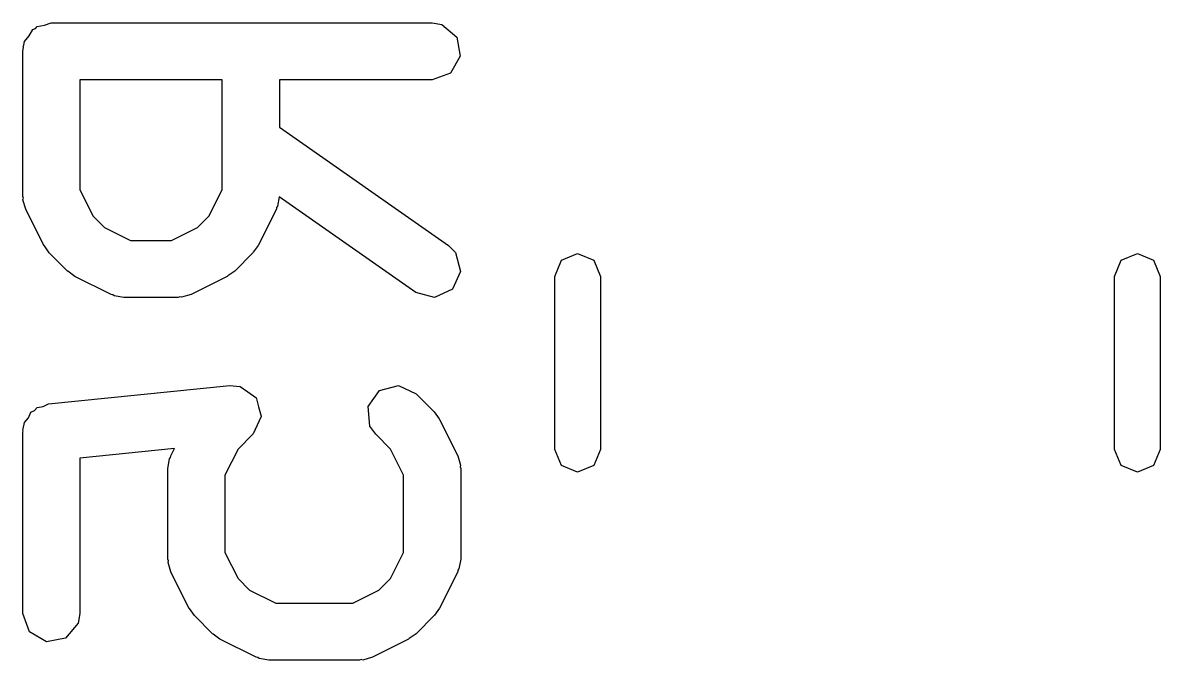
# Model space of a CAD drawing. Extents: x 65.6 to 125.7, y -80 to -28.3.
# Drawn here: x 82.615 to 85.601, y -29.931 to -28.257 of the extents above; entities that cross this region are included whole.
import ezdxf

# ---------------------------------------------------------------- set-up
doc = ezdxf.new("R2010")
doc.units = 0
doc.layers.add('BLACK', color=7, linetype='CONTINUOUS')

msp = doc.modelspace()

# ---------------------------------------------------------------- linework, layer by layer
at = {"layer": 'BLACK', "linetype": 'CONTINUOUS'}
for p, q in [((82.631667, -28.291325), (82.64141, -28.274452)), ((82.64141, -28.274452), (82.647768, -28.272137)), ((82.647768, -28.272137), (82.652119, -28.266953)), ((82.652119, -28.266953), (82.67131, -28.263568)), ((82.67131, -28.263568), (82.689619, -28.256905)), ((82.689619, -28.256905), (83.689619, -28.256905)), ((83.689619, -28.256905), (83.715271, -28.261428)), ((83.715271, -28.261428), (83.754571, -28.294405)), ((82.617424, -28.315995), (82.619142, -28.306253)), ((82.619142, -28.306253), (82.631667, -28.291325)), ((83.754571, -28.294405), (83.76348, -28.344929)), ((82.614619, -28.331905), (82.616336, -28.322163)), ((82.614619, -28.712857), (82.614619, -28.331905)), ((82.615758, -28.318881), (82.617424, -28.315995)), ((82.616336, -28.322163), (82.615758, -28.318881)), ((83.76348, -28.344929), (83.737828, -28.389358)), ((83.737828, -28.389358), (83.689619, -28.406905)), ((83.138428, -28.406905), (82.764619, -28.406905)), ((82.764619, -28.406905), (82.764619, -28.695152)), ((83.138428, -28.695152), (83.138428, -28.406905)), ((83.689619, -28.406905), (83.288428, -28.406905)), ((83.288428, -28.406905), (83.288428, -28.53095)), ((83.288428, -28.53095), (83.732629, -28.841891)), ((82.764619, -28.695152), (82.798877, -28.763668)), ((83.10417, -28.763668), (83.138428, -28.695152)), ((82.616152, -28.71707), (82.614619, -28.712857)), ((82.615111, -28.721431), (82.616152, -28.71707)), ((82.622537, -28.746398), (82.615111, -28.721431)), ((83.28824, -28.713917), (83.283905, -28.738509)), ((83.64661, -28.964776), (83.28824, -28.713917)), ((82.670156, -28.841636), (82.622537, -28.746398)), ((83.28051, -28.746398), (83.232891, -28.841636)), ((83.281022, -28.741944), (83.28051, -28.746398)), ((83.283905, -28.738509), (83.281022, -28.741944)), ((82.798877, -28.763668), (82.829284, -28.794075)), ((83.073763, -28.794075), (83.10417, -28.763668)), ((82.829284, -28.794075), (82.8978, -28.828333)), ((83.005247, -28.828333), (83.073763, -28.794075)), ((82.671345, -28.842761), (82.670156, -28.841636)), ((82.684205, -28.861128), (82.671345, -28.842761)), ((82.8978, -28.828333), (83.005247, -28.828333)), ((83.232891, -28.841636), (83.219533, -28.859646)), ((83.732629, -28.841891), (83.75105, -28.860307)), ((82.731824, -28.908747), (82.684205, -28.861128)), ((83.218842, -28.861128), (83.171223, -28.908747)), ((83.219533, -28.859646), (83.218842, -28.861128)), ((83.75105, -28.860307), (83.764335, -28.909859)), ((84.0114, -28.922936), (84.028974, -28.88051)), ((84.028974, -28.88051), (84.0714, -28.862936)), ((84.0714, -28.862936), (84.113826, -28.88051)), ((84.113826, -28.88051), (84.1314, -28.922936)), ((85.4814, -28.922936), (85.498974, -28.88051)), ((85.498974, -28.88051), (85.5414, -28.862936)), ((85.5414, -28.862936), (85.583826, -28.88051)), ((85.583826, -28.88051), (85.6014, -28.922936)), ((82.733305, -28.909438), (82.731824, -28.908747)), ((82.751316, -28.922796), (82.733305, -28.909438)), ((83.171223, -28.908747), (83.152856, -28.921606)), ((83.764335, -28.909859), (83.74266, -28.956359)), ((82.846554, -28.970415), (82.751316, -28.922796)), ((83.151731, -28.922796), (83.056493, -28.970415)), ((83.152856, -28.921606), (83.151731, -28.922796)), ((84.0114, -29.377064), (84.0114, -28.922936)), ((84.1314, -28.922936), (84.1314, -29.377064)), ((85.4814, -29.377064), (85.4814, -28.922936)), ((85.6014, -28.922936), (85.6014, -29.377064)), ((82.851007, -28.970927), (82.846554, -28.970415)), ((82.854443, -28.97381), (82.851007, -28.970927)), ((83.056493, -28.970415), (83.031526, -28.977841)), ((83.696166, -28.978046), (83.64661, -28.964776)), ((83.74266, -28.956359), (83.696166, -28.978046)), ((82.880095, -28.978333), (82.854443, -28.97381)), ((83.022952, -28.978333), (82.880095, -28.978333)), ((83.027165, -28.976799), (83.022952, -28.978333)), ((83.031526, -28.977841), (83.027165, -28.976799)), ((82.682156, -29.257277), (83.158346, -29.209658)), ((83.158346, -29.209658), (83.184321, -29.211606)), ((83.551361, -29.222849), (83.600916, -29.209572)), ((83.600916, -29.209572), (83.647412, -29.231252)), ((83.184321, -29.211606), (83.184729, -29.211884)), ((83.184729, -29.211884), (83.18522, -29.211842)), ((83.18522, -29.211842), (83.205838, -29.226278)), ((83.205838, -29.226278), (83.226707, -29.240509)), ((83.226707, -29.240509), (83.22684, -29.240984)), ((83.521935, -29.264875), (83.551361, -29.222849)), ((83.647412, -29.231252), (83.695032, -29.278871)), ((82.645379, -29.274985), (82.652119, -29.266953)), ((82.652119, -29.266953), (82.667804, -29.264187)), ((82.667804, -29.264187), (82.682156, -29.257277)), ((83.22684, -29.240984), (83.227246, -29.241268)), ((83.227246, -29.241268), (83.233771, -29.265624)), ((83.233771, -29.265624), (83.240599, -29.289896)), ((83.526407, -29.315983), (83.521935, -29.264875)), ((82.619142, -29.306253), (82.62938, -29.294051)), ((82.62938, -29.294051), (82.635932, -29.279534)), ((82.635932, -29.279534), (82.645379, -29.274985)), ((83.240523, -29.290823), (83.229882, -29.313641)), ((83.240599, -29.289896), (83.240395, -29.290346)), ((83.240395, -29.290346), (83.240523, -29.290823)), ((83.695032, -29.278871), (83.707894, -29.297239)), ((83.707894, -29.297239), (83.709082, -29.298364)), ((83.709082, -29.298364), (83.756701, -29.393602)), ((82.614619, -29.331905), (82.615307, -29.327997)), ((82.614829, -29.326295), (82.616107, -29.323461)), ((82.615307, -29.327997), (82.614829, -29.326295)), ((82.616107, -29.323461), (82.619142, -29.306253)), ((83.229882, -29.313641), (83.219496, -29.336657)), ((83.541348, -29.33732), (83.526407, -29.315983)), ((82.614619, -29.808095), (82.614619, -29.331905)), ((83.218842, -29.337319), (83.179829, -29.376332)), ((83.21905, -29.336871), (83.218842, -29.337319)), ((83.219496, -29.336657), (83.21905, -29.336871)), ((83.580361, -29.376332), (83.541348, -29.33732)), ((83.012809, -29.37496), (82.764619, -29.399779)), ((83.003489, -29.393602), (83.012809, -29.37496)), ((83.179829, -29.376332), (83.145571, -29.444848)), ((83.614619, -29.444848), (83.580361, -29.376332)), ((84.028974, -29.41949), (84.0114, -29.377064)), ((84.1314, -29.377064), (84.113826, -29.41949)), ((85.498974, -29.41949), (85.4814, -29.377064)), ((85.6014, -29.377064), (85.583826, -29.41949)), ((82.764619, -29.399779), (82.764619, -29.808095)), ((82.995571, -29.427143), (83.000094, -29.401491)), ((83.000094, -29.401491), (83.002976, -29.398055)), ((83.002976, -29.398055), (83.003489, -29.393602)), ((83.756701, -29.393602), (83.764127, -29.418568)), ((83.764127, -29.418568), (83.763085, -29.422929)), ((84.0714, -29.437064), (84.028974, -29.41949)), ((84.113826, -29.41949), (84.0714, -29.437064)), ((85.5414, -29.437064), (85.498974, -29.41949)), ((85.583826, -29.41949), (85.5414, -29.437064)), ((82.995571, -29.665238), (82.995571, -29.427143)), ((83.145571, -29.444848), (83.145571, -29.647533)), ((83.614619, -29.647533), (83.614619, -29.444848)), ((83.763085, -29.422929), (83.764619, -29.427143)), ((83.764619, -29.427143), (83.764619, -29.665238)), ((83.145571, -29.647533), (83.179829, -29.716049)), ((83.580361, -29.716048), (83.614619, -29.647533)), ((82.997104, -29.669451), (82.995571, -29.665238)), ((82.996063, -29.673812), (82.997104, -29.669451)), ((83.003489, -29.698779), (82.996063, -29.673812)), ((83.764619, -29.665238), (83.760096, -29.69089)), ((83.051108, -29.794017), (83.003489, -29.698779)), ((83.179829, -29.716049), (83.210236, -29.746456)), ((83.549953, -29.746455), (83.580361, -29.716048)), ((83.756701, -29.698779), (83.709082, -29.794017)), ((83.757213, -29.694325), (83.756701, -29.698779)), ((83.760096, -29.69089), (83.757213, -29.694325)), ((83.210236, -29.746456), (83.278752, -29.780714)), ((83.481437, -29.780714), (83.549953, -29.746455)), ((83.052297, -29.795142), (83.051108, -29.794017)), ((83.065157, -29.813509), (83.052297, -29.795142)), ((83.278752, -29.780714), (83.481437, -29.780714)), ((83.709082, -29.794017), (83.695722, -29.812028)), ((82.632166, -29.856304), (82.614619, -29.808095)), ((82.760096, -29.833747), (82.727119, -29.873047)), ((82.764619, -29.808095), (82.760096, -29.833747)), ((83.112776, -29.861128), (83.065157, -29.813509)), ((83.695032, -29.81351), (83.647412, -29.861129)), ((83.695722, -29.812028), (83.695032, -29.81351)), ((82.676595, -29.881956), (82.632166, -29.856304)), ((83.114257, -29.861819), (83.112776, -29.861128)), ((83.132268, -29.875177), (83.114257, -29.861819)), ((83.647412, -29.861129), (83.629046, -29.873988)), ((82.727119, -29.873047), (82.676595, -29.881956)), ((83.227506, -29.922796), (83.132268, -29.875177)), ((83.627921, -29.875177), (83.532683, -29.922796)), ((83.629046, -29.873988), (83.627921, -29.875177)), ((83.231959, -29.923308), (83.227506, -29.922796)), ((83.235395, -29.926191), (83.231959, -29.923308)), ((83.261047, -29.930714), (83.235395, -29.926191)), ((83.532683, -29.922796), (83.507716, -29.930222)), ((83.499142, -29.930714), (83.261047, -29.930714)), ((83.503355, -29.92918), (83.499142, -29.930714)), ((83.507716, -29.930222), (83.503355, -29.92918))]:
    msp.add_line(p, q, dxfattribs=at)

doc.saveas('drawing.dxf')
